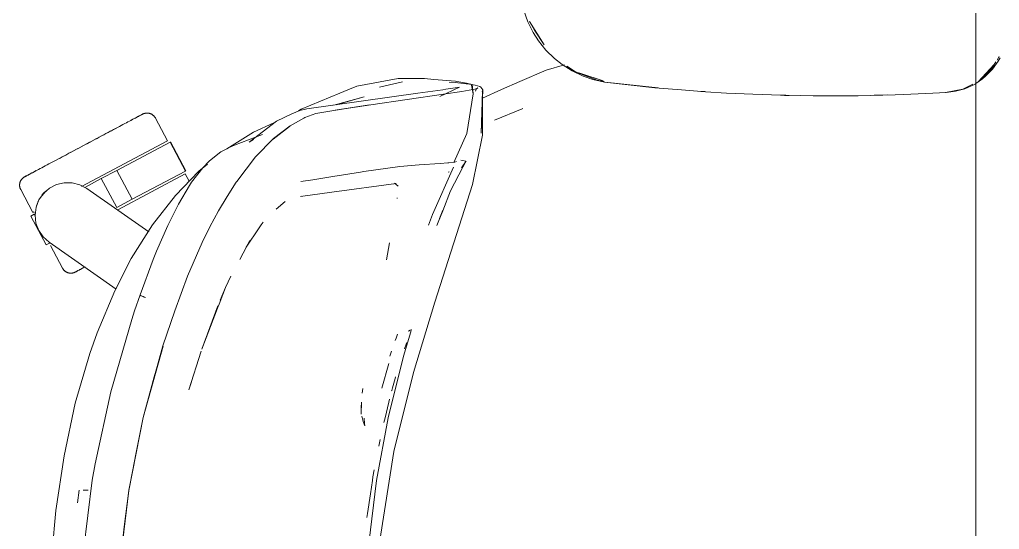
# Model space of a CAD drawing. Header units: millimetres. Extents: x 155927 to 326028, y -36033 to 97293.
# Drawn here: x 202395.8 to 202813.3, y 12898.1 to 13115.5 of the extents above; entities that cross this region are included whole.
import ezdxf

# ---------------------------------------------------------------- set-up
doc = ezdxf.new("R2010")
doc.units = ezdxf.units.MM
doc.header["$MEASUREMENT"] = 0
doc.layers.add('G-IMPT', color=8, linetype='CONTINUOUS', lineweight=9)
doc.layers.add('I-FURN', color=8, linetype='CONTINUOUS', lineweight=9)

msp = doc.modelspace()

# ---------------------------------------------------------------- linework, layer by layer
at = {"layer": 'G-IMPT'}
for p, q in [((202612.36, 13114.52), (202610.65, 13119.3)), ((202612.36, 13114.52), (202614.6, 13110.01)), ((202613.01, 13114.62), (202615.17, 13110.94)), ((202613.01, 13114.62), (202619.33, 13104.67)), ((202614.6, 13110.01), (202616.87, 13106.47)), ((202615.17, 13110.94), (202619.33, 13104.67)), ((202620.06, 13102.49), (202616.87, 13106.47)), ((202620.06, 13102.49), (202623.66, 13098.94)), ((202620.14, 13093.88), (202627.96, 13096.13)), ((202623.66, 13098.94), (202626.97, 13096.32)), ((202631.3, 13093.59), (202626.97, 13096.32)), ((202811.11, 13096.38), (202804.21, 13088.99)), ((202811.11, 13096.38), (202809.83, 13094.91)), ((202811.8, 13097.45), (202809.92, 13094.29)), ((202810.29, 13094.35), (202812.73, 13097.8)), ((202813.13, 13099.68), (202812.27, 13098.24)), ((202813.54, 13099.18), (202812.73, 13097.8)), ((202620.14, 13093.88), (202609.01, 13089.02)), ((202632.62, 13093.2), (202629.04, 13095.62)), ((202631.3, 13093.59), (202635.88, 13091.4)), ((202632.62, 13093.2), (202635.33, 13092.29)), ((202632.62, 13093.2), (202644.47, 13089.38)), ((202641.84, 13089.59), (202633.66, 13092.79)), ((202635.33, 13092.29), (202644.47, 13089.38)), ((202809.92, 13094.29), (202804.21, 13088.99)), ((202809.7, 13094.76), (202806.62, 13091.22)), ((202807.42, 13091.3), (202810.29, 13094.35)), ((202557.15, 13090.29), (202539.45, 13087.05)), ((202559.01, 13088.88), (202549.71, 13086.83)), ((202557.15, 13090.29), (202564.12, 13090.31)), ((202568.28, 13090.32), (202564.12, 13090.31)), ((202572.24, 13089.97), (202568.28, 13090.32)), ((202572.24, 13089.97), (202581.57, 13089.17)), ((202581.4, 13088.65), (202578.81, 13088.86)), ((202581.4, 13088.65), (202586.08, 13088.13)), ((202581.57, 13089.17), (202582.04, 13089.13)), ((202586.29, 13088.32), (202582.04, 13089.13)), ((202586.7, 13088.06), (202586.08, 13088.13)), ((202586.29, 13088.32), (202588.61, 13087.87)), ((202586.7, 13088.06), (202589.98, 13087.52)), ((202589, 13083.92), (202588.61, 13087.87)), ((202589.98, 13087.52), (202591.84, 13086.97)), ((202609.01, 13089.02), (202601.18, 13085.6)), ((202635.88, 13091.4), (202640.01, 13089.95)), ((202644.97, 13088.8), (202640.01, 13089.95)), ((202644.89, 13089.01), (202641.84, 13089.59)), ((202644.97, 13088.8), (202667.93, 13086.34)), ((202644.97, 13088.8), (202647.79, 13088.46)), ((202644.97, 13088.8), (202666.41, 13086.44)), ((202649.3, 13088.32), (202647.79, 13088.46)), ((202667.93, 13086.34), (202647.79, 13088.46)), ((202801.97, 13087.89), (202797.71, 13085.78)), ((202802.88, 13087.97), (202798.55, 13085.98)), ((202802.88, 13087.97), (202803.1, 13088.12)), ((202803.1, 13088.44), (202804.21, 13088.99)), ((202803.24, 13088.21), (202806.1, 13090.17)), ((202804.21, 13088.99), (202806.62, 13091.22)), ((202807.42, 13091.3), (202806.1, 13090.17)), ((202515.78, 13077.27), (202532.23, 13084.07)), ((202565.43, 13084.1), (202518.21, 13077.43)), ((202532.23, 13084.07), (202535.59, 13085.46)), ((202539.45, 13087.05), (202535.59, 13085.46)), ((202545.52, 13079.16), (202576.39, 13083.71)), ((202549.71, 13086.83), (202549.13, 13086.68)), ((202565.43, 13084.1), (202576.09, 13085.54)), ((202574.84, 13082.73), (202583.27, 13086.73)), ((202577.39, 13085.76), (202576.09, 13085.54)), ((202576.39, 13083.71), (202584.24, 13084.83)), ((202582.41, 13086.59), (202577.39, 13085.76)), ((202583.27, 13086.73), (202582.41, 13086.59)), ((202590.51, 13085.93), (202584.24, 13084.83)), ((202586.34, 13066.84), (202589.06, 13083.88)), ((202588.37, 13087.46), (202589, 13083.92)), ((202588.37, 13087.46), (202589.06, 13083.88)), ((202589.89, 13085.77), (202590.99, 13086.32)), ((202589.89, 13085.77), (202590.51, 13085.93)), ((202590.16, 13085.39), (202590.09, 13084.89)), ((202590.16, 13085.39), (202590.49, 13085.93)), ((202590.49, 13085.93), (202590.99, 13086.32)), ((202592.38, 13086.65), (202591.84, 13086.97)), ((202592.38, 13086.65), (202592.75, 13086.16)), ((202592.53, 13067.02), (202593.12, 13085.47)), ((202592.53, 13067.02), (202593.02, 13085)), ((202593.15, 13085.58), (202592.75, 13086.16)), ((202593.15, 13085.58), (202592.96, 13084.72)), ((202592.96, 13084.72), (202592.98, 13084.83)), ((202592.97, 13066.13), (202593.02, 13085)), ((202593.02, 13085), (202592.98, 13084.83)), ((202601.18, 13085.6), (202593.01, 13082.03)), ((202593.12, 13085.47), (202593.02, 13085)), ((202666.41, 13086.44), (202677.8, 13085.46)), ((202688.09, 13084.73), (202677.8, 13085.46)), ((202686.05, 13084.87), (202687.95, 13084.78)), ((202688.09, 13084.73), (202696.96, 13084.17)), ((202708.27, 13083.63), (202696.96, 13084.17)), ((202708.27, 13083.63), (202716.15, 13083.33)), ((202728.46, 13083.04), (202716.15, 13083.33)), ((202753.15, 13083.01), (202768.82, 13083.39)), ((202765.42, 13083.33), (202762.1, 13083.19)), ((202768.82, 13083.39), (202772.37, 13083.51)), ((202784.93, 13084.13), (202772.37, 13083.51)), ((202784.93, 13084.13), (202790.59, 13084.41)), ((202797.71, 13085.78), (202790.37, 13084.41)), ((202790.59, 13084.41), (202794.6, 13084.91)), ((202794.6, 13084.91), (202798.55, 13085.98)), ((202542.63, 13082.56), (202529.68, 13079.05)), ((202545.52, 13079.16), (202530.33, 13076.83)), ((202542.63, 13082.56), (202530.74, 13079.2)), ((202720.02, 13083.25), (202721.68, 13083.18)), ((202721.68, 13083.18), (202723.76, 13083.18)), ((202728.46, 13083.04), (202733.93, 13082.97)), ((202748.64, 13082.96), (202733.93, 13082.97)), ((202753.15, 13083.01), (202748.64, 13082.96)), ((202759.88, 13083.19), (202762.1, 13083.19)), ((202505.28, 13072.15), (202511.85, 13075.22)), ((202511.85, 13075.22), (202515.22, 13076.78)), ((202514.61, 13076.5), (202515.78, 13077.27)), ((202518.21, 13077.43), (202515.22, 13076.78)), ((202517.29, 13073.71), (202522.08, 13075.47)), ((202522.08, 13075.47), (202529.75, 13076.77)), ((202544.91, 13079.06), (202529.75, 13076.77)), ((202544.91, 13079.06), (202530.33, 13076.83)), ((202598.12, 13072.57), (202609.97, 13077.49)), ((202610.24, 13077.6), (202609.97, 13077.49)), ((202493.63, 13063.24), (202505.28, 13072.15)), ((202495.52, 13067.53), (202504.14, 13071.51)), ((202511.03, 13070.21), (202516.87, 13073.5)), ((202517.29, 13073.71), (202516.87, 13073.5)), ((202484.07, 13060.4), (202495.52, 13067.53)), ((202510.81, 13069.89), (202503.86, 13064.49)), ((202503.86, 13064.49), (202507.43, 13067.3)), ((202504.06, 13064.79), (202511.03, 13070.21)), ((202510.81, 13069.89), (202507.43, 13067.3)), ((202586.34, 13066.84), (202580.76, 13054.54)), ((202499.28, 13066.47), (202487.38, 13061.96)), ((202493.63, 13063.24), (202495.47, 13064.29)), ((202504.06, 13064.79), (202496.33, 13056.89)), ((202588.78, 13045.18), (202592.97, 13066.13)), ((202481.58, 13059.1), (202476.71, 13055.23)), ((202482.71, 13059.71), (202481.58, 13059.1)), ((202482.71, 13059.71), (202485.15, 13060.89)), ((202484.07, 13060.4), (202483.3, 13059.9)), ((202485.15, 13060.89), (202487.38, 13061.96)), ((202473.82, 13052.21), (202476.71, 13055.23)), ((202496.33, 13056.89), (202488.31, 13046.46)), ((202574.93, 13054.11), (202566.08, 13053.48)), ((202574.93, 13054.11), (202578.33, 13054.37)), ((202578.71, 13054.41), (202578.33, 13054.37)), ((202578.71, 13054.41), (202581.17, 13054.69)), ((202581.17, 13054.69), (202581.23, 13054.72)), ((202582, 13054.99), (202581.23, 13054.72)), ((202583.74, 13055.47), (202585.27, 13055.3)), ((202585.98, 13055.03), (202584.14, 13052.32)), ((202585.98, 13055.03), (202584.63, 13052.57)), ((202585.27, 13055.3), (202585.95, 13055.16)), ((202585.95, 13055.16), (202585.98, 13055.03)), ((202585.98, 13055.03), (202586.02, 13054.86)), ((202472.15, 13050.79), (202462.19, 13040.5)), ((202473.82, 13052.21), (202469.1, 13046.08)), ((202475.82, 13053.79), (202472.15, 13050.79)), ((202540.99, 13050.4), (202529.22, 13048.53)), ((202542.54, 13050.64), (202540.99, 13050.4)), ((202557.76, 13052.85), (202542.54, 13050.64)), ((202557.76, 13052.85), (202557.84, 13052.86)), ((202557.84, 13052.86), (202566.08, 13053.48)), ((202571.8, 13032.36), (202580.73, 13052.51)), ((202578.35, 13050.35), (202578.78, 13050.62)), ((202579.35, 13042.46), (202584.63, 13052.57)), ((202469.1, 13046.08), (202468.24, 13044.79)), ((202484.26, 13040.1), (202488.14, 13046.2)), ((202488.31, 13046.46), (202488.14, 13046.2)), ((202520.72, 13047.21), (202515.65, 13046.46)), ((202520.72, 13047.21), (202527.56, 13048.27)), ((202527.56, 13048.27), (202529.22, 13048.53)), ((202463.5, 13036.79), (202468.24, 13044.79)), ((202528.91, 13041.85), (202515.56, 13040.07)), ((202528.91, 13041.85), (202556.24, 13045.59)), ((202557.1, 13044.47), (202555.54, 13045.72)), ((202555.75, 13045.68), (202555.98, 13045.64)), ((202556.24, 13045.59), (202555.98, 13045.64)), ((202572.79, 12994.94), (202588.78, 13045.18)), ((202579.35, 13042.46), (202576.1, 13033.99)), ((202452.38, 13027.89), (202462.19, 13040.5)), ((202484.26, 13040.1), (202480.49, 13033.87)), ((202505.06, 13034.57), (202508.97, 13037.91)), ((202515.56, 13040.07), (202516.03, 13040.22)), ((202556.75, 13039.52), (202556.7, 13039.18)), ((202458.98, 13027.74), (202463.5, 13036.79)), ((202458.98, 13027.74), (202463.2, 13036.19)), ((202459.2, 13028.18), (202463.5, 13036.79)), ((202463.5, 13036.79), (202463.2, 13036.19)), ((202476.92, 13027.08), (202480.49, 13033.87)), ((202574.08, 13029.09), (202576.1, 13034.2)), ((202576.1, 13033.99), (202574.08, 13029.09)), ((202576.1, 13034.2), (202574.7, 13030.66)), ((202570.06, 13027.77), (202571.8, 13032.36)), ((202574.08, 13029.09), (202573.52, 13027.68)), ((202452.38, 13027.89), (202443.41, 13013.6)), ((202458.98, 13027.74), (202454.21, 13016.78)), ((202459.2, 13028.18), (202458.98, 13027.74)), ((202476.92, 13027.08), (202473.53, 13020.36)), ((202495.29, 13022.81), (202498.78, 13027.94)), ((202498.78, 13027.94), (202499.54, 13029.04)), ((202489.65, 13013.14), (202493.84, 13021.25)), ((202492.34, 13018.47), (202494.9, 13022.23)), ((202492.34, 13018.47), (202493.84, 13021.25)), ((202494.9, 13022.23), (202495.29, 13022.81)), ((202454.21, 13016.78), (202452.73, 13013.1)), ((202467.36, 13006.13), (202473.53, 13020.36)), ((202552.07, 13013.05), (202553.48, 13020.3)), ((202443.41, 13013.6), (202436.32, 12999.82)), ((202452.73, 13013.1), (202447.15, 12998.14)), ((202467.36, 13006.13), (202461.9, 12991.25)), ((202485.78, 13006.1), (202483.59, 13001.25)), ((202483.59, 13001.25), (202480.86, 12994.17)), ((202483.59, 13001.25), (202481.28, 12995.81)), ((202428.8, 12981.85), (202436.32, 12999.82)), ((202447.19, 12998.14), (202444.79, 12991.21)), ((202447.15, 12998.14), (202447.19, 12998.01)), ((202447.19, 12998.01), (202447.19, 12998.14)), ((202447.19, 12998.01), (202447.59, 12997.74)), ((202447.19, 12998.01), (202447.2, 12997.96)), ((202447.59, 12997.74), (202447.2, 12997.96)), ((202448.42, 12997.36), (202447.59, 12997.74)), ((202447.78, 12997.63), (202447.59, 12997.74)), ((202448.42, 12997.36), (202447.78, 12997.63)), ((202448.42, 12997.36), (202449.48, 12996.93)), ((202448.42, 12997.36), (202448.88, 12997.16)), ((202449.48, 12996.93), (202448.88, 12997.16)), ((202473.49, 12975), (202480.31, 12993.4)), ((202473.49, 12975), (202480.2, 12992.44)), ((202480.2, 12992.44), (202480.86, 12994.17)), ((202572.79, 12994.94), (202563.61, 12964.96)), ((202434.65, 12956.77), (202443.59, 12987.6)), ((202443.59, 12987.6), (202444.79, 12991.21)), ((202456.89, 12976.33), (202461.9, 12991.25)), ((202562.56, 12983.37), (202562.65, 12983.14)), ((202562.65, 12983.14), (202562.59, 12982.91)), ((202425.73, 12973.12), (202428.8, 12981.85)), ((202556.25, 12979.67), (202555.88, 12978.66)), ((202556.25, 12979.67), (202556.86, 12981.32)), ((202559.38, 12971.92), (202562.45, 12982.34)), ((202561.55, 12982.6), (202562.17, 12982.98)), ((202561.55, 12982.6), (202561.77, 12982.74)), ((202562.52, 12982.61), (202562.45, 12982.34)), ((202562.59, 12982.91), (202562.52, 12982.61)), ((202448.5, 12945.84), (202456.89, 12976.33)), ((202448.5, 12945.84), (202456.93, 12976.25)), ((202453.16, 12963.08), (202456.93, 12976.25)), ((202560.54, 12977.11), (202559.79, 12975.01)), ((202560.54, 12977.11), (202560.78, 12977.77)), ((202425.73, 12973.12), (202419.55, 12951.87)), ((202467.96, 12957.52), (202473.21, 12974.01)), ((202552.83, 12945.6), (202559.38, 12971.92)), ((202553.54, 12971.9), (202554.26, 12974.12)), ((202553.09, 12968.81), (202550.16, 12958.35)), ((202453.16, 12963.08), (202448.5, 12945.84)), ((202554.68, 12958.49), (202555.8, 12962.49)), ((202555.29, 12931.28), (202563.61, 12964.96)), ((202555.8, 12962.49), (202556, 12963.18)), ((202467.96, 12957.52), (202469.03, 12960.96)), ((202541.8, 12956.1), (202542.02, 12958.19)), ((202554.68, 12958.49), (202554.36, 12957.35)), ((202434.65, 12956.77), (202427.98, 12925.98)), ((202554.36, 12957.35), (202554.32, 12957.17)), ((202419.55, 12951.87), (202414.74, 12929.51)), ((202541.4, 12947.25), (202541.49, 12952.3)), ((202541.4, 12947.25), (202541.41, 12950.03)), ((202541.49, 12952.3), (202541.41, 12950.03)), ((202553.06, 12952.33), (202551.51, 12945.58)), ((202553.06, 12952.33), (202553.4, 12953.63)), ((202448.5, 12945.84), (202442.33, 12914.71)), ((202448.5, 12945.84), (202442.33, 12914.79)), ((202448.5, 12945.84), (202445.43, 12930.81)), ((202542.26, 12944.14), (202541.65, 12946.29)), ((202552.83, 12945.6), (202547.9, 12918.93)), ((202551.05, 12943.61), (202551.51, 12945.58)), ((202542.94, 12942.19), (202542.26, 12944.14)), ((202542.73, 12943.24), (202542.69, 12945.54)), ((202542.69, 12945.52), (202542.69, 12945.54)), ((202542.73, 12943.24), (202542.94, 12942.19)), ((202548.85, 12933.56), (202549.39, 12936.37)), ((202414.74, 12929.51), (202411.25, 12906.09)), ((202442.33, 12914.71), (202445.43, 12930.81)), ((202555.29, 12931.28), (202549.3, 12893.36)), ((202426.8, 12919.06), (202427.98, 12925.98)), ((202546.13, 12918.92), (202546.37, 12920.55)), ((202546.93, 12923.46), (202546.37, 12920.55)), ((202422.98, 12888.89), (202426.8, 12919.06)), ((202547.9, 12918.93), (202544.6, 12892.01)), ((202545.27, 12913.3), (202546.13, 12918.92)), ((202421.15, 12914.79), (202420.5, 12909.38)), ((202425, 12914.75), (202422.91, 12914.82)), ((202422.91, 12914.82), (202423.02, 12914.82)), ((202438.51, 12883.19), (202442.33, 12914.79)), ((202438.55, 12883.15), (202442.33, 12914.71)), ((202442.33, 12914.71), (202440.39, 12899.23)), ((202545.27, 12913.3), (202543.98, 12904.78)), ((202411.25, 12906.09), (202408.98, 12880.52)), ((202543.98, 12904.78), (202543.8, 12903.12)), ((202438.55, 12883.15), (202440.39, 12899.23))]:
    msp.add_line(p, q, dxfattribs=at)
at = {"layer": 'I-FURN'}
for p, q in [((202803.24, 13493.61), (202803.24, 12093.61)), ((202803.24, 12093.61), (202803.24, 13493.61)), ((202447.9, 13074.98), (202447.72, 13074.88)), ((202447.81, 13074.93), (202447.97, 13075.02)), ((202448.04, 13075.06), (202447.9, 13074.98)), ((202447.97, 13075.02), (202448.09, 13075.08)), ((202448.14, 13075.11), (202448.04, 13075.06)), ((202448.09, 13075.08), (202448.17, 13075.13)), ((202448.2, 13075.14), (202448.14, 13075.11)), ((202448.17, 13075.13), (202448.22, 13075.15)), ((202448.22, 13075.15), (202448.2, 13075.14)), ((202448.22, 13075.15), (202448.37, 13075.22)), ((202448.22, 13075.15), (202448.22, 13075.15)), ((202448.37, 13075.22), (202448.51, 13075.29)), ((202448.51, 13075.29), (202448.66, 13075.35)), ((202448.66, 13075.35), (202448.81, 13075.41)), ((202448.81, 13075.41), (202448.97, 13075.46)), ((202448.97, 13075.46), (202449.12, 13075.5)), ((202449.12, 13075.5), (202449.28, 13075.54)), ((202449.28, 13075.54), (202449.44, 13075.57)), ((202449.44, 13075.57), (202449.6, 13075.59)), ((202449.6, 13075.59), (202449.76, 13075.61)), ((202449.76, 13075.61), (202449.92, 13075.62)), ((202449.92, 13075.62), (202450.08, 13075.62)), ((202450.08, 13075.62), (202450.24, 13075.62)), ((202450.24, 13075.62), (202450.4, 13075.61)), ((202450.4, 13075.61), (202450.56, 13075.6)), ((202450.56, 13075.6), (202450.72, 13075.58)), ((202450.72, 13075.58), (202450.88, 13075.55)), ((202450.88, 13075.55), (202451.04, 13075.52)), ((202451.04, 13075.52), (202451.19, 13075.48)), ((202451.19, 13075.48), (202451.35, 13075.43)), ((202451.35, 13075.43), (202451.5, 13075.38)), ((202451.5, 13075.38), (202451.65, 13075.32)), ((202451.65, 13075.32), (202451.8, 13075.25)), ((202451.8, 13075.25), (202451.94, 13075.18)), ((202451.94, 13075.18), (202452.09, 13075.11)), ((202452.09, 13075.11), (202452.23, 13075.03)), ((202452.23, 13075.03), (202452.36, 13074.94)), ((202440.6, 13071.1), (202439.86, 13070.71)), ((202441.31, 13071.47), (202440.6, 13071.1)), ((202441.98, 13071.83), (202441.31, 13071.47)), ((202442.63, 13072.18), (202441.98, 13071.83)), ((202443.25, 13072.51), (202442.63, 13072.18)), ((202443.83, 13072.82), (202443.25, 13072.51)), ((202443.52, 13072.65), (202444.09, 13072.95)), ((202444.38, 13073.11), (202443.83, 13072.82)), ((202444.09, 13072.95), (202444.62, 13073.24)), ((202444.9, 13073.38), (202444.38, 13073.11)), ((202444.62, 13073.24), (202445.13, 13073.5)), ((202445.38, 13073.64), (202444.9, 13073.38)), ((202445.13, 13073.5), (202445.59, 13073.75)), ((202445.83, 13073.88), (202445.38, 13073.64)), ((202445.59, 13073.75), (202446.02, 13073.98)), ((202446.24, 13074.1), (202445.83, 13073.88)), ((202446.02, 13073.98), (202446.41, 13074.19)), ((202446.61, 13074.29), (202446.24, 13074.1)), ((202446.41, 13074.19), (202446.77, 13074.38)), ((202446.95, 13074.47), (202446.61, 13074.29)), ((202446.77, 13074.38), (202447.09, 13074.55)), ((202447.24, 13074.63), (202446.95, 13074.47)), ((202447.09, 13074.55), (202447.37, 13074.7)), ((202447.5, 13074.77), (202447.24, 13074.63)), ((202447.37, 13074.7), (202447.61, 13074.82)), ((202447.72, 13074.88), (202447.5, 13074.77)), ((202447.61, 13074.82), (202447.81, 13074.93)), ((202452.36, 13074.94), (202452.49, 13074.85)), ((202452.49, 13074.85), (202452.62, 13074.75)), ((202452.62, 13074.75), (202452.75, 13074.65)), ((202452.75, 13074.65), (202452.87, 13074.54)), ((202452.87, 13074.54), (202452.98, 13074.43)), ((202452.98, 13074.43), (202453.09, 13074.31)), ((202453.09, 13074.31), (202453.2, 13074.19)), ((202453.2, 13074.19), (202453.3, 13074.06)), ((202453.3, 13074.06), (202453.4, 13073.93)), ((202453.4, 13073.93), (202453.49, 13073.8)), ((202453.49, 13073.8), (202453.57, 13073.66)), ((202453.57, 13073.66), (202453.65, 13073.52)), ((202453.65, 13073.52), (202453.67, 13073.48)), ((202458.82, 13063.8), (202453.67, 13073.48)), ((202432.19, 13066.63), (202431.25, 13066.13)), ((202431.69, 13066.36), (202432.62, 13066.86)), ((202433.12, 13067.12), (202432.19, 13066.63)), ((202432.62, 13066.86), (202433.55, 13067.35)), ((202434.04, 13067.61), (202433.12, 13067.12)), ((202433.55, 13067.35), (202434.45, 13067.83)), ((202434.93, 13068.09), (202434.04, 13067.61)), ((202434.45, 13067.83), (202435.34, 13068.3)), ((202435.81, 13068.55), (202434.93, 13068.09)), ((202435.34, 13068.3), (202436.21, 13068.76)), ((202436.67, 13069.01), (202435.81, 13068.55)), ((202436.21, 13068.76), (202437.05, 13069.21)), ((202437.5, 13069.45), (202436.67, 13069.01)), ((202438.31, 13069.88), (202437.5, 13069.45)), ((202439.1, 13070.3), (202438.31, 13069.88)), ((202439.86, 13070.71), (202439.1, 13070.3)), ((202458.82, 13063.8), (202422.22, 13044.34)), ((202424.36, 13062.46), (202423.36, 13061.93)), ((202423.82, 13062.18), (202424.82, 13062.71)), ((202425.36, 13063), (202424.36, 13062.46)), ((202424.82, 13062.71), (202425.82, 13063.24)), ((202426.36, 13063.53), (202425.36, 13063)), ((202425.82, 13063.24), (202426.82, 13063.77)), ((202427.36, 13064.06), (202426.36, 13063.53)), ((202426.82, 13063.77), (202427.81, 13064.3)), ((202428.34, 13064.58), (202427.36, 13064.06)), ((202427.81, 13064.3), (202428.8, 13064.82)), ((202429.32, 13065.1), (202428.34, 13064.58)), ((202428.8, 13064.82), (202429.77, 13065.34)), ((202430.29, 13065.62), (202429.32, 13065.1)), ((202429.77, 13065.34), (202430.73, 13065.85)), ((202431.25, 13066.13), (202430.29, 13065.62)), ((202430.73, 13065.85), (202431.69, 13066.36)), ((202437.24, 13051.19), (202459.95, 13063.26)), ((202459.95, 13063.26), (202466.52, 13050.9)), ((202466.69, 13050.99), (202460.12, 13063.35)), ((202415.88, 13057.95), (202416.85, 13058.47)), ((202417.37, 13058.75), (202416.4, 13058.23)), ((202416.85, 13058.47), (202417.82, 13058.99)), ((202418.36, 13059.27), (202417.37, 13058.75)), ((202417.82, 13058.99), (202418.81, 13059.51)), ((202419.35, 13059.8), (202418.36, 13059.27)), ((202418.81, 13059.51), (202419.81, 13060.04)), ((202420.35, 13060.33), (202419.35, 13059.8)), ((202419.81, 13060.04), (202420.81, 13060.57)), ((202421.35, 13060.86), (202420.35, 13060.33)), ((202420.81, 13060.57), (202421.81, 13061.11)), ((202422.35, 13061.4), (202421.35, 13060.86)), ((202421.81, 13061.11), (202422.81, 13061.64)), ((202423.36, 13061.93), (202422.35, 13061.4)), ((202422.81, 13061.64), (202423.82, 13062.18)), ((202409.12, 13054.36), (202408.29, 13053.92)), ((202409.96, 13054.81), (202409.12, 13054.36)), ((202410.83, 13055.27), (202409.96, 13054.81)), ((202411.72, 13055.74), (202410.83, 13055.27)), ((202412.62, 13056.22), (202411.72, 13055.74)), ((202412.13, 13055.96), (202413.05, 13056.45)), ((202413.55, 13056.71), (202412.62, 13056.22)), ((202413.05, 13056.45), (202413.98, 13056.94)), ((202414.48, 13057.21), (202413.55, 13056.71)), ((202413.98, 13056.94), (202414.92, 13057.44)), ((202415.44, 13057.72), (202414.48, 13057.21)), ((202414.92, 13057.44), (202415.88, 13057.95)), ((202416.4, 13058.23), (202415.44, 13057.72)), ((202400.34, 13049.69), (202400.79, 13049.93)), ((202401.04, 13050.07), (202400.58, 13049.82)), ((202400.79, 13049.93), (202401.27, 13050.19)), ((202401.54, 13050.33), (202401.04, 13050.07)), ((202401.27, 13050.19), (202401.79, 13050.46)), ((202402.08, 13050.62), (202401.54, 13050.33)), ((202401.79, 13050.46), (202402.34, 13050.75)), ((202402.65, 13050.92), (202402.08, 13050.62)), ((202402.34, 13050.75), (202402.92, 13051.06)), ((202403.25, 13051.24), (202402.65, 13050.92)), ((202403.88, 13051.58), (202403.25, 13051.24)), ((202404.55, 13051.93), (202403.88, 13051.58)), ((202405.24, 13052.3), (202404.55, 13051.93)), ((202405.96, 13052.68), (202405.24, 13052.3)), ((202406.71, 13053.08), (202405.96, 13052.68)), ((202407.49, 13053.49), (202406.71, 13053.08)), ((202408.29, 13053.92), (202407.49, 13053.49)), ((202430.6, 13047.66), (202437.24, 13051.19)), ((202437.24, 13051.19), (202443.81, 13038.83)), ((202466.52, 13050.9), (202443.81, 13038.83)), ((202395.88, 13045.63), (202395.92, 13045.79)), ((202395.92, 13045.79), (202395.96, 13045.94)), ((202395.96, 13045.94), (202396, 13046.1)), ((202396, 13046.1), (202396.06, 13046.25)), ((202396.06, 13046.25), (202396.11, 13046.4)), ((202396.11, 13046.4), (202396.18, 13046.55)), ((202396.18, 13046.55), (202396.25, 13046.69)), ((202396.25, 13046.69), (202396.32, 13046.83)), ((202396.32, 13046.83), (202396.41, 13046.97)), ((202396.41, 13046.97), (202396.49, 13047.11)), ((202396.49, 13047.11), (202396.59, 13047.24)), ((202396.59, 13047.24), (202396.68, 13047.37)), ((202396.68, 13047.37), (202396.79, 13047.49)), ((202396.79, 13047.49), (202396.89, 13047.61)), ((202396.89, 13047.61), (202397.01, 13047.73)), ((202397.01, 13047.73), (202397.12, 13047.84)), ((202397.12, 13047.84), (202397.24, 13047.95)), ((202397.24, 13047.95), (202397.37, 13048.05)), ((202397.37, 13048.05), (202397.5, 13048.14)), ((202397.5, 13048.14), (202397.63, 13048.23)), ((202397.63, 13048.23), (202397.77, 13048.32)), ((202397.77, 13048.32), (202397.91, 13048.4)), ((202397.91, 13048.4), (202397.95, 13048.42)), ((202398, 13048.45), (202397.95, 13048.42)), ((202397.95, 13048.42), (202397.97, 13048.43)), ((202397.95, 13048.42), (202397.95, 13048.42)), ((202397.97, 13048.43), (202398.03, 13048.46)), ((202398.08, 13048.49), (202398, 13048.45)), ((202398.03, 13048.46), (202398.13, 13048.52)), ((202398.2, 13048.55), (202398.08, 13048.49)), ((202398.13, 13048.52), (202398.27, 13048.59)), ((202398.36, 13048.64), (202398.2, 13048.55)), ((202398.27, 13048.59), (202398.45, 13048.69)), ((202398.56, 13048.75), (202398.36, 13048.64)), ((202398.45, 13048.69), (202398.67, 13048.8)), ((202398.8, 13048.87), (202398.56, 13048.75)), ((202398.67, 13048.8), (202398.93, 13048.94)), ((202399.08, 13049.02), (202398.8, 13048.87)), ((202398.93, 13048.94), (202399.22, 13049.1)), ((202399.4, 13049.19), (202399.08, 13049.02)), ((202399.22, 13049.1), (202399.56, 13049.28)), ((202399.76, 13049.38), (202399.4, 13049.19)), ((202399.56, 13049.28), (202399.93, 13049.47)), ((202400.15, 13049.59), (202399.76, 13049.38)), ((202399.93, 13049.47), (202400.34, 13049.69)), ((202400.58, 13049.82), (202400.15, 13049.59)), ((202411.5, 13045.1), (202414.78, 13045.88)), ((202414.78, 13045.88), (202418.16, 13045.86)), ((202418.16, 13045.86), (202421.43, 13045.03)), ((202423.54, 13043.91), (202430.6, 13047.66)), ((202430.6, 13047.66), (202437.17, 13035.3)), ((202466.33, 13049.67), (202437.64, 13034.41)), ((202468.01, 13046.52), (202466.33, 13049.67)), ((202395.81, 13044.99), (202395.82, 13045.15)), ((202395.81, 13044.83), (202395.81, 13044.99)), ((202395.81, 13044.67), (202395.81, 13044.83)), ((202395.83, 13044.5), (202395.81, 13044.67)), ((202395.82, 13045.15), (202395.83, 13045.31)), ((202395.83, 13045.31), (202395.86, 13045.47)), ((202395.84, 13044.34), (202395.83, 13044.5)), ((202395.87, 13044.18), (202395.84, 13044.34)), ((202395.86, 13045.47), (202395.88, 13045.63)), ((202395.9, 13044.03), (202395.87, 13044.18)), ((202395.93, 13043.87), (202395.9, 13044.03)), ((202395.98, 13043.71), (202395.93, 13043.87)), ((202396.02, 13043.56), (202395.98, 13043.71)), ((202396.08, 13043.41), (202396.02, 13043.56)), ((202396.14, 13043.26), (202396.08, 13043.41)), ((202396.21, 13043.11), (202396.14, 13043.26)), ((202396.28, 13042.97), (202396.21, 13043.11)), ((202396.28, 13042.97), (202401.43, 13033.28)), ((202406.8, 13042.19), (202404.51, 13039.41)), ((202405.97, 13041.33), (202408.51, 13043.55)), ((202408.22, 13043.35), (202406.8, 13042.19)), ((202408.51, 13043.55), (202411.5, 13045.1)), ((202421.43, 13045.03), (202424.4, 13043.44)), ((202424.4, 13043.44), (202450.83, 13024.94)), ((202402.81, 13035.42), (202404.03, 13038.57)), ((202404.03, 13038.57), (202405.97, 13041.33)), ((202443.81, 13038.83), (202437.17, 13035.3)), ((202401.81, 13033.48), (202401.43, 13033.28)), ((202402.38, 13032.07), (202402.81, 13035.42)), ((202400.62, 13031.72), (202402.01, 13032.46)), ((202400.62, 13031.72), (202407.19, 13019.36)), ((202402.01, 13032.46), (202401.93, 13032.42)), ((202402.42, 13031.71), (202402.01, 13032.46)), ((202402.77, 13028.72), (202402.38, 13032.07)), ((202403.94, 13025.56), (202402.77, 13028.72)), ((202405.84, 13022.77), (202403.94, 13025.56)), ((202408.35, 13020.52), (202405.84, 13022.77)), ((202408.59, 13020.1), (202407.19, 13019.36)), ((202436.94, 13000.5), (202408.35, 13020.52)), ((202408.5, 13020.05), (202408.59, 13020.1)), ((202408.94, 13019.16), (202414.09, 13009.47)), ((202414.11, 13009.43), (202414.09, 13009.47)), ((202414.19, 13009.29), (202414.11, 13009.43)), ((202414.28, 13009.16), (202414.19, 13009.29)), ((202414.37, 13009.02), (202414.28, 13009.16)), ((202414.47, 13008.89), (202414.37, 13009.02)), ((202414.57, 13008.77), (202414.47, 13008.89)), ((202414.67, 13008.65), (202414.57, 13008.77)), ((202414.78, 13008.53), (202414.67, 13008.65)), ((202414.9, 13008.42), (202414.78, 13008.53)), ((202415.02, 13008.31), (202414.9, 13008.42)), ((202415.14, 13008.21), (202415.02, 13008.31)), ((202415.27, 13008.11), (202415.14, 13008.21)), ((202420.04, 13008.07), (202420.26, 13008.19)), ((202420.4, 13008.26), (202420.16, 13008.13)), ((202420.26, 13008.19), (202420.52, 13008.32)), ((202420.68, 13008.41), (202420.4, 13008.26)), ((202420.52, 13008.32), (202420.82, 13008.48)), ((202421, 13008.58), (202420.68, 13008.41)), ((202420.82, 13008.48), (202421.15, 13008.66)), ((202421.35, 13008.77), (202421, 13008.58)), ((202421.15, 13008.66), (202421.53, 13008.86)), ((202421.74, 13008.97), (202421.35, 13008.77)), ((202421.53, 13008.86), (202421.94, 13009.08)), ((202422.17, 13009.2), (202421.74, 13008.97)), ((202421.94, 13009.08), (202422.38, 13009.31)), ((202422.64, 13009.45), (202422.17, 13009.2)), ((202422.38, 13009.31), (202422.87, 13009.57)), ((202423.14, 13009.72), (202422.64, 13009.45)), ((202422.87, 13009.57), (202423.38, 13009.85)), ((202423.68, 13010), (202423.14, 13009.72)), ((202415.4, 13008.02), (202415.27, 13008.11)), ((202415.54, 13007.93), (202415.4, 13008.02)), ((202415.68, 13007.85), (202415.54, 13007.93)), ((202415.82, 13007.77), (202415.68, 13007.85)), ((202415.97, 13007.7), (202415.82, 13007.77)), ((202416.11, 13007.64), (202415.97, 13007.7)), ((202416.26, 13007.58), (202416.11, 13007.64)), ((202416.42, 13007.53), (202416.26, 13007.58)), ((202416.57, 13007.48), (202416.42, 13007.53)), ((202416.73, 13007.44), (202416.57, 13007.48)), ((202416.88, 13007.41), (202416.73, 13007.44)), ((202417.04, 13007.38), (202416.88, 13007.41)), ((202417.2, 13007.36), (202417.04, 13007.38)), ((202417.36, 13007.34), (202417.2, 13007.36)), ((202417.52, 13007.33), (202417.36, 13007.34)), ((202417.69, 13007.33), (202417.52, 13007.33)), ((202417.85, 13007.34), (202417.69, 13007.33)), ((202418.01, 13007.35), (202417.85, 13007.34)), ((202418.17, 13007.37), (202418.01, 13007.35)), ((202418.33, 13007.39), (202418.17, 13007.37)), ((202418.49, 13007.42), (202418.33, 13007.39)), ((202418.64, 13007.46), (202418.49, 13007.42)), ((202418.8, 13007.5), (202418.64, 13007.46)), ((202418.95, 13007.55), (202418.8, 13007.5)), ((202419.1, 13007.6), (202418.95, 13007.55)), ((202419.25, 13007.66), (202419.1, 13007.6)), ((202419.4, 13007.73), (202419.25, 13007.66)), ((202419.54, 13007.8), (202419.4, 13007.73)), ((202419.55, 13007.81), (202419.54, 13007.8)), ((202419.54, 13007.8), (202419.56, 13007.81)), ((202419.59, 13007.83), (202419.55, 13007.81)), ((202419.56, 13007.81), (202419.62, 13007.85)), ((202419.67, 13007.87), (202419.59, 13007.83)), ((202419.62, 13007.85), (202419.72, 13007.9)), ((202419.79, 13007.94), (202419.67, 13007.87)), ((202419.72, 13007.9), (202419.86, 13007.97)), ((202419.96, 13008.02), (202419.79, 13007.94)), ((202419.86, 13007.97), (202420.04, 13008.07)), ((202420.16, 13008.13), (202419.96, 13008.02))]:
    msp.add_line(p, q, dxfattribs=at)
for points in [[(202405.35, 13040.61), (202405.68, 13041.04), (202406.02, 13041.46), (202406.45, 13041.85)], [(202402.42, 13031.71), (202402.41, 13031.94), (202402.41, 13032.47), (202402.45, 13033.14), (202402.48, 13033.52)]]:
    msp.add_open_spline(points, degree=3, dxfattribs=at)
msp.add_open_spline([(202403.01, 13036.12), (202403.16, 13036.59), (202403.38, 13037.22), (202403.68, 13037.85), (202403.75, 13038.01)], degree=3, knots=[-0.6, -0.6, -0.6, -0.6, -0.5, -0.4680239, -0.4680239, -0.4680239, -0.4680239], dxfattribs=at)

doc.saveas('drawing.dxf')
